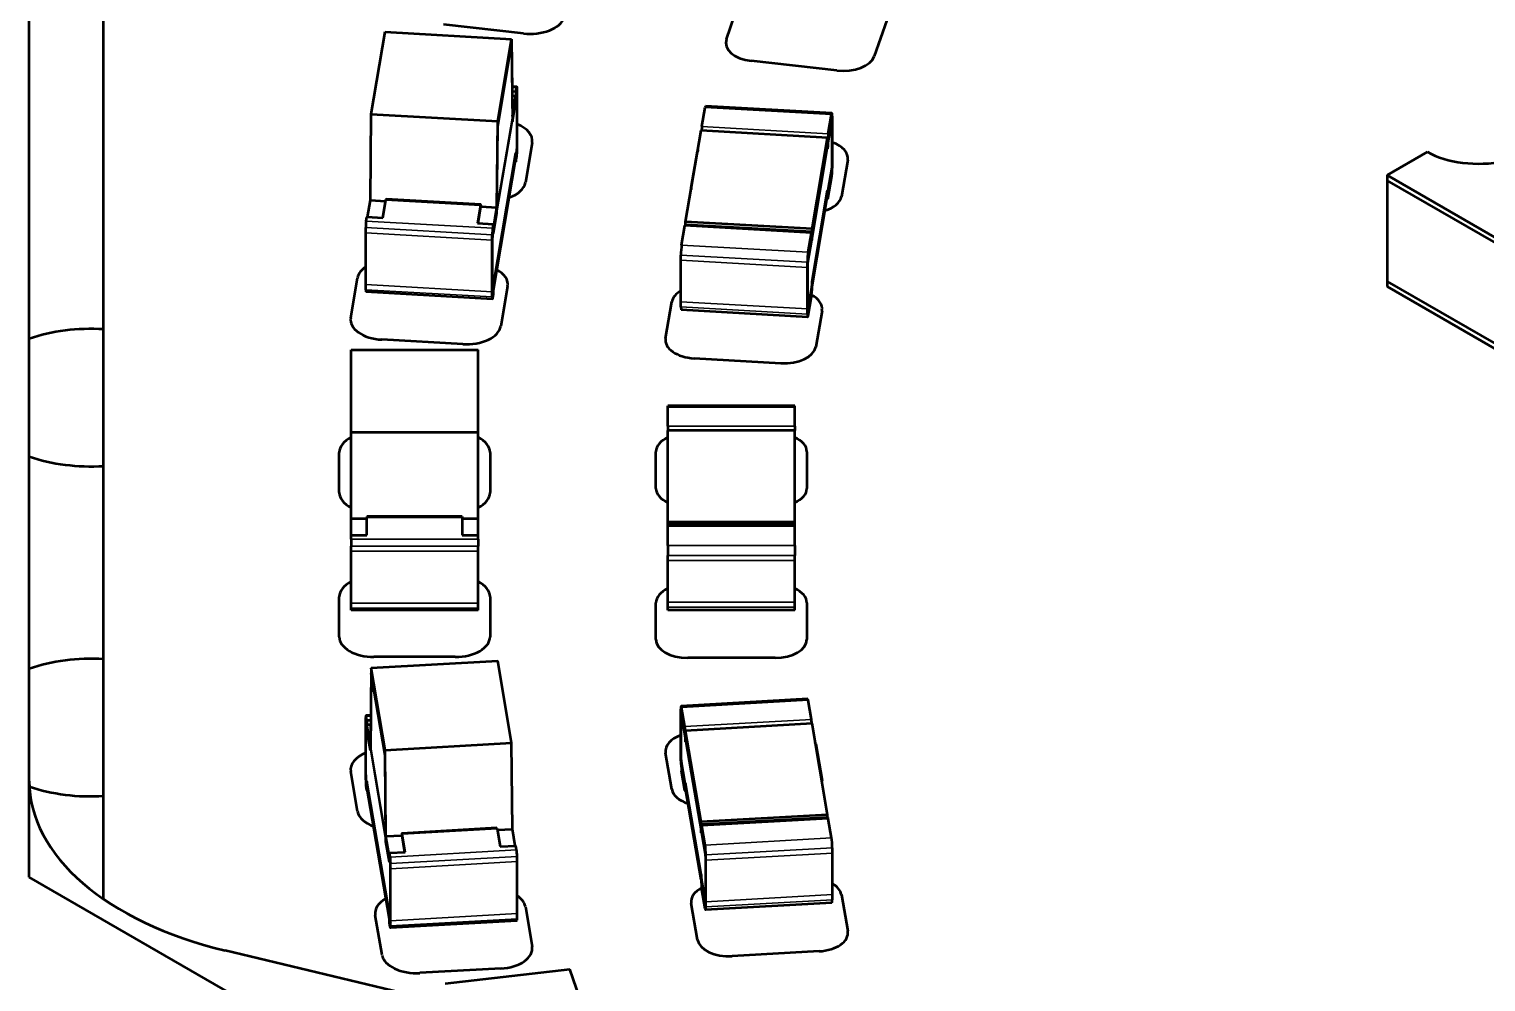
# Model space of a CAD drawing. Header units: inches. Extents: x -24.6 to 49, y -43 to 20.8.
# Drawn here: x -20.995 to -19.912, y 15.232 to 15.941 of the extents above; entities that cross this region are included whole.
import ezdxf

# ---------------------------------------------------------------- set-up
doc = ezdxf.new("R2010")
doc.units = ezdxf.units.IN
doc.header["$MEASUREMENT"] = 0
doc.layers.add('Visible (ANSI)', color=7, linetype='Continuous', lineweight=50)
doc.layers.add('Visible Narrow (ANSI)', color=7, linetype='Continuous', lineweight=35)

msp = doc.modelspace()

# ---------------------------------------------------------------- linework, layer by layer
at = {"layer": 'Visible (ANSI)'}
for p, q in [((-20.995, 15.3099), (-20.995, 17.4238)), ((-20.9397, 15.2935), (-20.9397, 16.5989)), ((-20.4765, 15.9333), (-20.4673, 15.9601)), ((-20.3573, 15.9474), (-20.3665, 15.9207)), ((-20.7407, 15.8776), (-20.7302, 15.9387)), ((-20.7302, 15.9387), (-20.6362, 15.9333)), ((-20.6275, 15.9375), (-20.6868, 15.9443)), ((-20.6466, 15.8723), (-20.6362, 15.9333)), ((-20.6466, 15.8684), (-20.6362, 15.9295)), ((-20.6362, 15.9333), (-20.6356, 15.876)), ((-20.6362, 15.9295), (-20.6356, 15.8721)), ((-20.3943, 15.91), (-20.458, 15.9173)), ((-20.6323, 15.8978), (-20.6359, 15.898)), ((-20.633, 15.8941), (-20.6358, 15.8943)), ((-20.633, 15.8941), (-20.6325, 15.8972)), ((-20.633, 15.8941), (-20.633, 15.8912)), ((-20.633, 15.8903), (-20.6325, 15.8933)), ((-20.6322, 15.8539), (-20.6322, 15.8963)), ((-20.6358, 15.8914), (-20.633, 15.8912)), ((-20.6356, 15.876), (-20.633, 15.8912)), ((-20.6356, 15.8721), (-20.633, 15.8874)), ((-20.633, 15.8903), (-20.633, 15.8874)), ((-20.6322, 15.85), (-20.6322, 15.8925)), ((-20.4947, 15.8684), (-20.4923, 15.8826)), ((-20.398, 15.8782), (-20.492, 15.8836)), ((-20.7412, 15.8135), (-20.7407, 15.8776)), ((-20.7407, 15.8776), (-20.6466, 15.8723)), ((-20.6472, 15.8081), (-20.6466, 15.8723)), ((-20.4007, 15.863), (-20.3983, 15.8773)), ((-20.4007, 15.8591), (-20.3983, 15.8734)), ((-20.3977, 15.8413), (-20.3977, 15.876)), ((-20.3977, 15.8374), (-20.3977, 15.8721)), ((-20.6472, 15.8042), (-20.6466, 15.8684)), ((-20.5068, 15.7974), (-20.4953, 15.8653)), ((-20.4012, 15.8599), (-20.4953, 15.8653)), ((-20.621, 15.8563), (-20.626, 15.8266)), ((-20.5026, 15.8227), (-20.498, 15.8498)), ((-20.4128, 15.7921), (-20.4012, 15.8599)), ((-20.4128, 15.7882), (-20.4012, 15.8561)), ((-20.4012, 15.8556), (-20.4012, 15.8599)), ((-20.4012, 15.8518), (-20.4012, 15.8561)), ((-19.9851, 15.8321), (-19.9551, 15.8495)), ((-20.6498, 15.7504), (-20.633, 15.8488)), ((-20.6498, 15.7465), (-20.633, 15.8449)), ((-20.633, 15.8421), (-20.6335, 15.8421)), ((-20.633, 15.8459), (-20.6325, 15.849)), ((-20.633, 15.8488), (-20.633, 15.8459)), ((-20.633, 15.8421), (-20.6325, 15.8451)), ((-20.633, 15.8449), (-20.633, 15.8421)), ((-20.3863, 15.8435), (-20.391, 15.8163)), ((-20.4007, 15.8196), (-20.3983, 15.8339)), ((-20.4007, 15.8157), (-20.3983, 15.83)), ((-19.8515, 15.755), (-19.9851, 15.8321)), ((-19.9851, 15.8321), (-19.9851, 15.7531)), ((-19.8515, 15.7511), (-19.9851, 15.8283)), ((-19.9851, 15.8283), (-19.9851, 15.7492)), ((-20.4128, 15.753), (-20.4012, 15.8209)), ((-20.4128, 15.7492), (-20.4012, 15.817)), ((-20.7434, 15.801), (-20.7412, 15.8135)), ((-20.7412, 15.8135), (-20.73, 15.8128)), ((-20.7321, 15.8004), (-20.7298, 15.8136)), ((-20.6591, 15.8103), (-20.7296, 15.8143)), ((-20.6593, 15.8096), (-20.6616, 15.7964)), ((-20.6611, 15.7964), (-20.659, 15.8088)), ((-20.659, 15.8088), (-20.6472, 15.8081)), ((-20.6498, 15.7928), (-20.6472, 15.8081)), ((-20.401, 15.8148), (-20.4016, 15.8148)), ((-20.7444, 15.798), (-20.7439, 15.8011)), ((-20.7439, 15.8011), (-20.7321, 15.8004)), ((-20.6616, 15.7964), (-20.6498, 15.7957)), ((-20.6503, 15.7927), (-20.6498, 15.7957)), ((-20.6498, 15.789), (-20.6472, 15.8042)), ((-20.6498, 15.7928), (-20.6498, 15.7957)), ((-20.413, 15.79), (-20.507, 15.7953)), ((-20.4128, 15.7921), (-20.5068, 15.7974)), ((-20.5068, 15.7953), (-20.5068, 15.7974)), ((-20.7447, 15.7507), (-20.7447, 15.7931)), ((-20.7447, 15.7468), (-20.7447, 15.7892)), ((-20.6507, 15.7453), (-20.6507, 15.7877)), ((-20.6503, 15.7888), (-20.6498, 15.7919)), ((-20.6498, 15.789), (-20.6498, 15.7919)), ((-20.5098, 15.7801), (-20.5073, 15.7944)), ((-20.4157, 15.7748), (-20.4133, 15.789)), ((-20.4157, 15.7709), (-20.4133, 15.7852)), ((-20.4128, 15.7877), (-20.4128, 15.7921)), ((-20.4128, 15.7839), (-20.4128, 15.7882)), ((-20.4128, 15.7882), (-20.4128, 15.7882)), ((-20.6507, 15.7415), (-20.6507, 15.7839)), ((-20.5103, 15.738), (-20.5103, 15.7727)), ((-20.5103, 15.7342), (-20.5103, 15.7689)), ((-20.4163, 15.7327), (-20.4163, 15.7674)), ((-20.4163, 15.7288), (-20.4163, 15.7635)), ((-20.7559, 15.7261), (-20.7509, 15.7558)), ((-19.9851, 15.7531), (-19.8842, 15.6948)), ((-20.6505, 15.74), (-20.7446, 15.7453)), ((-20.6503, 15.7445), (-20.6498, 15.7475)), ((-20.6503, 15.7406), (-20.6498, 15.7437)), ((-20.6498, 15.7475), (-20.6498, 15.7504)), ((-20.6498, 15.7437), (-20.6498, 15.7465)), ((-20.6392, 15.7494), (-20.6443, 15.7197)), ((-20.4157, 15.7314), (-20.4133, 15.7456)), ((-20.4157, 15.7275), (-20.4133, 15.7418)), ((-19.9851, 15.7492), (-19.8842, 15.691)), ((-20.5217, 15.7107), (-20.5171, 15.7379)), ((-20.416, 15.7266), (-20.5101, 15.7319)), ((-20.4054, 15.7315), (-20.4101, 15.7044)), ((-20.6725, 15.7063), (-20.7327, 15.7098)), ((-20.7556, 15.7022), (-20.6611, 15.7022)), ((-20.7556, 15.6408), (-20.7556, 15.7022)), ((-20.6611, 15.6408), (-20.6611, 15.7022)), ((-20.4359, 15.6921), (-20.5005, 15.6958)), ((-20.52, 15.6596), (-20.52, 15.6606)), ((-20.4255, 15.6606), (-20.52, 15.6606)), ((-20.52, 15.6453), (-20.52, 15.6596)), ((-20.4255, 15.6596), (-20.4255, 15.6606)), ((-20.4255, 15.6453), (-20.4255, 15.6596)), ((-20.52, 15.6453), (-20.52, 15.6422)), ((-20.4255, 15.6453), (-20.4255, 15.6422)), ((-20.7556, 15.6408), (-20.6611, 15.6408)), ((-20.7556, 15.5767), (-20.7556, 15.6408)), ((-20.6611, 15.5767), (-20.6611, 15.6408)), ((-20.52, 15.574), (-20.52, 15.6422)), ((-20.4255, 15.6422), (-20.52, 15.6422)), ((-20.4255, 15.574), (-20.4255, 15.6422)), ((-20.7645, 15.596), (-20.7645, 15.6259)), ((-20.6522, 15.6259), (-20.6522, 15.596)), ((-20.5289, 15.5991), (-20.5289, 15.6264)), ((-20.4167, 15.6264), (-20.4167, 15.5991)), ((-20.7556, 15.5767), (-20.7438, 15.5767)), ((-20.7556, 15.5642), (-20.7556, 15.5767)), ((-20.7438, 15.5782), (-20.7438, 15.5775)), ((-20.6729, 15.5782), (-20.7438, 15.5782)), ((-20.7438, 15.5642), (-20.7438, 15.5775)), ((-20.6729, 15.5782), (-20.6729, 15.5775)), ((-20.6729, 15.5775), (-20.6729, 15.5642)), ((-20.6729, 15.5767), (-20.6611, 15.5767)), ((-20.6611, 15.5642), (-20.6611, 15.5767)), ((-20.4255, 15.574), (-20.52, 15.574)), ((-20.52, 15.5719), (-20.52, 15.574)), ((-20.52, 15.571), (-20.52, 15.5719)), ((-20.4255, 15.5719), (-20.52, 15.5719)), ((-20.52, 15.5566), (-20.52, 15.571)), ((-20.4255, 15.5719), (-20.4255, 15.574)), ((-20.4255, 15.571), (-20.4255, 15.5719)), ((-20.4255, 15.5566), (-20.4255, 15.571)), ((-20.7556, 15.5642), (-20.7438, 15.5642)), ((-20.7556, 15.5612), (-20.7556, 15.5642)), ((-20.7556, 15.5612), (-20.7556, 15.5562)), ((-20.6729, 15.5642), (-20.6611, 15.5642)), ((-20.6611, 15.5612), (-20.6611, 15.5642)), ((-20.6611, 15.5612), (-20.6611, 15.5562)), ((-20.7556, 15.5138), (-20.7556, 15.5562)), ((-20.7556, 15.5099), (-20.7556, 15.5524)), ((-20.6611, 15.5138), (-20.6611, 15.5562)), ((-20.6611, 15.5099), (-20.6611, 15.5524)), ((-20.52, 15.5566), (-20.52, 15.5492)), ((-20.52, 15.5145), (-20.52, 15.5492)), ((-20.4255, 15.5566), (-20.4255, 15.5492)), ((-20.4255, 15.5145), (-20.4255, 15.5492)), ((-20.52, 15.5107), (-20.52, 15.5454)), ((-20.4255, 15.5107), (-20.4255, 15.5454)), ((-20.7645, 15.4886), (-20.7645, 15.5185)), ((-20.6522, 15.5185), (-20.6522, 15.4886)), ((-20.5289, 15.4866), (-20.5289, 15.5139)), ((-20.4167, 15.5139), (-20.4167, 15.4866)), ((-20.7556, 15.5084), (-20.7556, 15.5099)), ((-20.6611, 15.5084), (-20.7556, 15.5084)), ((-20.6611, 15.5084), (-20.6611, 15.5099)), ((-20.52, 15.5084), (-20.52, 15.5107)), ((-20.4255, 15.5084), (-20.52, 15.5084)), ((-20.4255, 15.5084), (-20.4255, 15.5107)), ((-20.7407, 15.4655), (-20.6466, 15.4708)), ((-20.6781, 15.4737), (-20.7386, 15.4737)), ((-20.6362, 15.4097), (-20.6466, 15.4708)), ((-20.4403, 15.473), (-20.5053, 15.473)), ((-20.7407, 15.4655), (-20.7412, 15.4081)), ((-20.7407, 15.4616), (-20.7412, 15.4042)), ((-20.7302, 15.4044), (-20.7407, 15.4655)), ((-20.7302, 15.4005), (-20.7407, 15.4616)), ((-20.416, 15.4424), (-20.5101, 15.4371)), ((-20.4133, 15.4272), (-20.4157, 15.4415)), ((-20.7447, 15.386), (-20.7447, 15.4285)), ((-20.741, 15.4302), (-20.7446, 15.43)), ((-20.7439, 15.4263), (-20.7444, 15.4293)), ((-20.5103, 15.4001), (-20.5103, 15.4348)), ((-20.5103, 15.3963), (-20.5103, 15.431)), ((-20.5073, 15.4219), (-20.5098, 15.4361)), ((-20.5073, 15.418), (-20.5098, 15.4323)), ((-20.7447, 15.3822), (-20.7447, 15.4246)), ((-20.7439, 15.4224), (-20.7444, 15.4255)), ((-20.7411, 15.4264), (-20.7439, 15.4263)), ((-20.7439, 15.4263), (-20.7439, 15.4234)), ((-20.7439, 15.4234), (-20.7411, 15.4235)), ((-20.7412, 15.4081), (-20.7439, 15.4234)), ((-20.7439, 15.4224), (-20.7439, 15.4195)), ((-20.7412, 15.4042), (-20.7439, 15.4195)), ((-20.4128, 15.4242), (-20.5068, 15.4188)), ((-20.4953, 15.351), (-20.5068, 15.4188)), ((-20.5068, 15.4145), (-20.5068, 15.4188)), ((-20.4012, 15.3563), (-20.4128, 15.4242)), ((-20.7302, 15.4044), (-20.6362, 15.4097)), ((-20.6356, 15.3456), (-20.6362, 15.4097)), ((-20.4953, 15.3471), (-20.5068, 15.415)), ((-20.5068, 15.4106), (-20.5068, 15.415)), ((-20.4101, 15.4087), (-20.4054, 15.3816)), ((-20.7297, 15.3402), (-20.7302, 15.4044)), ((-20.7297, 15.3364), (-20.7302, 15.4005)), ((-20.5171, 15.3752), (-20.5217, 15.4023)), ((-20.7509, 15.3587), (-20.7559, 15.3884)), ((-20.5073, 15.3785), (-20.5098, 15.3927)), ((-20.5073, 15.3746), (-20.5098, 15.3889)), ((-20.7439, 15.378), (-20.7444, 15.3811)), ((-20.7439, 15.3742), (-20.7444, 15.3772)), ((-20.7271, 15.2825), (-20.7439, 15.3809)), ((-20.7439, 15.3809), (-20.7439, 15.378)), ((-20.7271, 15.2787), (-20.7439, 15.3771)), ((-20.7439, 15.3771), (-20.7439, 15.3742)), ((-20.7434, 15.3742), (-20.7439, 15.3742)), ((-20.5064, 15.3737), (-20.507, 15.3736)), ((-20.4953, 15.3119), (-20.5068, 15.3798)), ((-20.4953, 15.308), (-20.5068, 15.3759)), ((-20.4012, 15.3563), (-20.4953, 15.351)), ((-20.4953, 15.3466), (-20.4953, 15.351)), ((-20.401, 15.3542), (-20.495, 15.3489)), ((-20.4012, 15.3542), (-20.4012, 15.3563)), ((-20.3983, 15.339), (-20.4007, 15.3532)), ((-20.7297, 15.3402), (-20.7179, 15.3409)), ((-20.7271, 15.325), (-20.7297, 15.3402)), ((-20.7179, 15.3409), (-20.7158, 15.3285)), ((-20.6472, 15.3464), (-20.7178, 15.3424)), ((-20.7153, 15.3285), (-20.7176, 15.3418)), ((-20.647, 15.3458), (-20.6448, 15.3325)), ((-20.6469, 15.3449), (-20.6356, 15.3456)), ((-20.6335, 15.3332), (-20.6356, 15.3456)), ((-20.4952, 15.3471), (-20.4953, 15.3471)), ((-20.4953, 15.3428), (-20.4953, 15.3471)), ((-20.4923, 15.3336), (-20.4947, 15.3479)), ((-20.4923, 15.3298), (-20.4947, 15.344)), ((-20.7271, 15.3211), (-20.7297, 15.3364)), ((-20.6448, 15.3325), (-20.633, 15.3332)), ((-20.6325, 15.3301), (-20.633, 15.3332)), ((-20.3977, 15.2969), (-20.3977, 15.3316)), ((-20.7271, 15.3279), (-20.7153, 15.3285)), ((-20.7271, 15.325), (-20.7271, 15.3279)), ((-20.7265, 15.3248), (-20.7271, 15.3279)), ((-20.7271, 15.3211), (-20.7271, 15.324)), ((-20.7265, 15.3209), (-20.7271, 15.324)), ((-20.7262, 15.2774), (-20.7262, 15.3199)), ((-20.6322, 15.2828), (-20.6322, 15.3252)), ((-20.6322, 15.2789), (-20.6322, 15.3214)), ((-20.4918, 15.2915), (-20.4918, 15.3263)), ((-20.4918, 15.2877), (-20.4918, 15.3224)), ((-20.3977, 15.293), (-20.3977, 15.3277)), ((-18.406, 13.8151), (-20.995, 15.3099)), ((-20.7262, 15.2736), (-20.7262, 15.316)), ((-20.4923, 15.2902), (-20.4947, 15.3045)), ((-20.4923, 15.2864), (-20.4947, 15.3006)), ((-20.391, 15.2967), (-20.3863, 15.2696)), ((-20.626, 15.2879), (-20.621, 15.2582)), ((-20.498, 15.2632), (-20.5026, 15.2904)), ((-20.398, 15.2908), (-20.492, 15.2854)), ((-20.7326, 15.2519), (-20.7377, 15.2815)), ((-20.7271, 15.2796), (-20.7271, 15.2825)), ((-20.7265, 15.2766), (-20.7271, 15.2796)), ((-20.7271, 15.2758), (-20.7271, 15.2787)), ((-20.7265, 15.2727), (-20.7271, 15.2758)), ((-20.6323, 15.2774), (-20.7263, 15.2721)), ((-20.7004, 15.2196), (-20.8492, 15.2552)), ((-20.4075, 15.2547), (-20.4722, 15.251)), ((-20.6441, 15.2419), (-20.7044, 15.2385)), ((-20.6856, 15.2307), (-20.5929, 15.2413)), ((-20.5722, 15.1811), (-20.5929, 15.2413))]:
    msp.add_line(p, q, dxfattribs=at)
for centre, major_axis, ratio, start_param, end_param in [((-20.6224, 15.9522), (0.0258, 0), 0.57735, 4.516037, 6.086838), ((-20.4534, 15.9306), (-0.0236, 0), 0.57735, 6.086848, 7.657619), ((-20.3897, 15.9233), (0.0236, 0), 0.57735, 4.51604, 6.086834), ((-20.6325, 15.8943), (0.0002, 0.00354), 0.080031, 5.330146, 6.900942), ((-20.6325, 15.8904), (0.0002, 0.00354), 0.080031, 5.330146, 6.900942), ((-19.91, 15.8755), (0.0602, 0.0061), 0.569494, 3.811058, 6.952651), ((-20.4923, 15.8783), (0.0003, 0.00531), 0.080031, 0, 0.617757), ((-20.3983, 15.8729), (0.0003, 0.00531), 0.080031, 5.330146, 6.900942), ((-20.3983, 15.8691), (0.0003, 0.00531), 0.080031, 5.330146, 6.900942), ((-20.6467, 15.8578), (0.0258, 0), 0.57735, 6.184998, 7.257718), ((-20.4947, 15.864), (0.0003, 0.00531), 0.080031, 0.617757, 1.332578), ((-20.4007, 15.8587), (0.0003, 0.00531), 0.080031, 0.617757, 2.188553), ((-20.6325, 15.8519), (-0.0002, -0.00354), 0.080031, 0.617757, 2.188553), ((-20.6325, 15.848), (-0.0002, -0.00354), 0.080031, 0.617757, 2.188553), ((-20.4745, 15.8485), (-0.0236, 0), 0.57735, 6.093344, 6.185001), ((-20.4007, 15.8548), (0.0003, 0.00531), 0.080031, 0.617757, 2.188553), ((-20.4098, 15.8448), (0.0236, 0), 0.57735, 6.18501, 7.3168), ((-20.3983, 15.8382), (-0.0003, -0.00531), 0.080031, 0.617757, 2.188553), ((-20.3983, 15.8343), (-0.0003, -0.00531), 0.080031, 0.617757, 2.188553), ((-20.6517, 15.8281), (0.0258, 0), 0.57735, 5.269788, 6.185024), ((-20.4791, 15.8213), (-0.0236, 0), 0.57735, 6.18501, 6.276642), ((-20.4007, 15.8239), (-0.0003, -0.00531), 0.080031, 5.330146, 6.900942), ((-20.4007, 15.8201), (-0.0003, -0.00531), 0.080031, 5.330146, 6.900942), ((-20.7298, 15.8107), (0.0002, 0.00354), 0.080031, 0, 0.617757), ((-20.6593, 15.8067), (0.0002, 0.00354), 0.080031, 5.330146, 6.900942), ((-20.4145, 15.8177), (0.0236, 0), 0.57735, 5.211767, 6.185001), ((-20.7444, 15.7951), (0.0002, 0.00354), 0.080031, 0.617757, 2.188553), ((-20.5073, 15.79), (0.0003, 0.00531), 0.080031, 0, 0.617757), ((-20.6503, 15.7898), (0.0002, 0.00354), 0.080031, 0.617757, 2.188553), ((-20.6503, 15.7859), (0.0002, 0.00354), 0.080031, 0.617757, 2.188553), ((-20.4133, 15.7847), (0.0003, 0.00531), 0.080031, 5.330146, 6.900942), ((-20.4133, 15.7808), (0.0003, 0.00531), 0.080031, 5.330146, 6.900942), ((-20.5098, 15.7758), (0.0003, 0.00531), 0.080031, 0.617757, 2.188553), ((-20.4157, 15.7704), (0.0003, 0.00531), 0.080031, 0.617757, 2.188553), ((-20.7251, 15.7543), (-0.0258, 0), 0.57735, 5.572012, 6.185024), ((-20.4157, 15.7666), (0.0003, 0.00531), 0.080031, 0.617757, 2.188553), ((-20.6649, 15.7509), (0.0258, 0), 0.57735, 6.184998, 7.100237), ((-20.4133, 15.75), (-0.0003, -0.00531), 0.080031, 0.617757, 2.188553), ((-20.7444, 15.7488), (-0.0002, -0.00354), 0.080031, 5.330146, 6.283185), ((-20.6503, 15.7473), (-0.0002, -0.00354), 0.080031, 5.330146, 6.900942), ((-20.6503, 15.7435), (-0.0002, -0.00354), 0.080031, 5.330146, 6.900942), ((-20.4936, 15.7365), (-0.0236, 0), 0.57735, 5.4987, 6.185001), ((-20.4133, 15.7461), (-0.0003, -0.00531), 0.080031, 0.617757, 2.188553), ((-20.4289, 15.7328), (0.0236, 0), 0.57735, 6.18501, 7.122074), ((-20.5098, 15.7372), (-0.0003, -0.00531), 0.080031, 5.330146, 6.283185), ((-20.4157, 15.7357), (-0.0003, -0.00531), 0.080031, 5.330146, 6.900942), ((-20.7302, 15.7246), (-0.0258, 0), 0.57735, 6.184998, 7.755823), ((-20.67, 15.7212), (0.0258, 0), 0.57735, 4.614204, 6.185024), ((-20.4157, 15.7319), (-0.0003, -0.00531), 0.080031, 5.330146, 6.900942), ((-20.9492, 15.6666), (0.0886, 0), 0.57735, 1.46319, 2.114388), ((-20.4982, 15.7094), (-0.0236, 0), 0.57735, 6.18501, 7.75581), ((-20.4336, 15.7057), (0.0236, 0), 0.57735, 4.61422, 6.185001), ((-20.7386, 15.6259), (-0.0258, 0), 0.57735, 5.429409, 6.283193), ((-20.6781, 15.6259), (0.0258, 0), 0.57735, 6.283178, 7.136961), ((-20.5053, 15.6264), (-0.0236, 0), 0.57735, 5.387524, 6.283179), ((-20.4403, 15.6264), (0.0236, 0), 0.57735, 0.000006, 0.895661), ((-20.9492, 15.6666), (-0.0886, 0), 0.57735, 1.027204, 1.678403), ((-20.7386, 15.596), (-0.0258, 0), 0.57735, 6.283178, 7.136961), ((-20.6781, 15.596), (0.0258, 0), 0.57735, 5.429409, 6.283193), ((-20.5053, 15.5991), (-0.0236, 0), 0.57735, 0.000006, 0.895661), ((-20.4403, 15.5991), (0.0236, 0), 0.57735, 5.387524, 6.283179), ((-20.7386, 15.5185), (-0.0258, 0), 0.57735, 5.429409, 6.283193), ((-20.6781, 15.5185), (0.0258, 0), 0.57735, 6.283178, 7.136961), ((-20.5053, 15.5139), (-0.0236, 0), 0.57735, 5.387524, 6.283179), ((-20.4403, 15.5139), (0.0236, 0), 0.57735, 0.000006, 0.895661), ((-20.7386, 15.4886), (-0.0258, 0), 0.57735, 6.283178, 7.853989), ((-20.6781, 15.4886), (0.0258, 0), 0.57735, 4.712382, 6.283193), ((-20.5053, 15.4866), (-0.0236, 0), 0.57735, 0.000006, 1.57079), ((-20.4403, 15.4866), (0.0236, 0), 0.57735, 4.712395, 6.283179), ((-20.9492, 15.4211), (0.0886, 0), 0.57735, 1.463192, 2.114391), ((-20.5098, 15.4318), (-0.0003, 0.00531), 0.080031, 5.665428, 7.236225), ((-20.4157, 15.4371), (-0.0003, 0.00531), 0.080031, 5.665428, 6.283185), ((-20.7444, 15.4264), (-0.0002, 0.00354), 0.080031, 5.665428, 7.236225), ((-20.5098, 15.4279), (-0.0003, 0.00531), 0.080031, 5.665428, 7.236225), ((-20.4133, 15.4229), (-0.0003, 0.00531), 0.080031, 4.950607, 5.665428), ((-20.7444, 15.4226), (-0.0002, 0.00354), 0.080031, 5.665428, 7.236225), ((-20.5073, 15.4175), (-0.0003, 0.00531), 0.080031, 4.094632, 5.665428), ((-20.5073, 15.4137), (-0.0003, 0.00531), 0.080031, 4.094632, 5.665428), ((-20.4982, 15.4037), (-0.0236, 0), 0.57735, 5.249571, 6.38136), ((-20.4336, 15.4074), (0.0236, 0), 0.57735, 0.098185, 0.189841), ((-20.7302, 15.3899), (-0.0258, 0), 0.57735, 5.308653, 6.381373), ((-20.5098, 15.3971), (0.0003, -0.00531), 0.080031, 4.094632, 5.665428), ((-20.5098, 15.3932), (0.0003, -0.00531), 0.080031, 4.094632, 5.665428), ((-20.7444, 15.384), (0.0002, -0.00354), 0.080031, 4.094632, 5.665428), ((-20.7588, 15.3812), (-0.2362, 0), 0.57735, 0, 1.178097), ((-20.9492, 15.4211), (-0.0886, 0), 0.57735, 1.028444, 1.6784), ((-20.7444, 15.3801), (0.0002, -0.00354), 0.080031, 4.094632, 5.665428), ((-20.4936, 15.3765), (-0.0236, 0), 0.57735, 0.098185, 1.071418), ((-20.5073, 15.3828), (0.0003, -0.00531), 0.080031, 5.665428, 7.236225), ((-20.5073, 15.379), (0.0003, -0.00531), 0.080031, 5.665428, 7.236225), ((-20.4289, 15.3802), (0.0236, 0), 0.57735, 0.006543, 0.098175), ((-20.7251, 15.3602), (-0.0258, 0), 0.57735, 0.098162, 1.013397), ((-20.4007, 15.3489), (-0.0003, 0.00531), 0.080031, 5.665428, 6.283185), ((-20.7176, 15.3389), (-0.0002, 0.00354), 0.080031, 5.665428, 7.236225), ((-20.647, 15.3429), (-0.0002, 0.00354), 0.080031, 5.665428, 6.283185), ((-20.4947, 15.3436), (-0.0003, 0.00531), 0.080031, 5.665428, 7.236225), ((-20.4947, 15.3397), (-0.0003, 0.00531), 0.080031, 5.665428, 7.236225), ((-20.6325, 15.3273), (-0.0002, 0.00354), 0.080031, 4.094632, 5.665428), ((-20.4923, 15.3293), (-0.0003, 0.00531), 0.080031, 4.094632, 5.665428), ((-20.4923, 15.3254), (-0.0003, 0.00531), 0.080031, 4.094632, 5.665428), ((-20.3983, 15.3347), (-0.0003, 0.00531), 0.080031, 4.094632, 5.665428), ((-20.7265, 15.3219), (-0.0002, 0.00354), 0.080031, 4.094632, 5.665428), ((-20.7265, 15.3181), (-0.0002, 0.00354), 0.080031, 4.094632, 5.665428), ((-20.4947, 15.3088), (0.0003, -0.00531), 0.080031, 4.094632, 5.665428), ((-20.4947, 15.305), (0.0003, -0.00531), 0.080031, 4.094632, 5.665428), ((-20.4791, 15.2917), (-0.0236, 0), 0.57735, 5.444297, 6.38136), ((-20.4145, 15.2954), (0.0236, 0), 0.57735, 0.098185, 0.784486), ((-20.712, 15.283), (-0.0258, 0), 0.57735, 5.466134, 6.381373), ((-20.6517, 15.2864), (0.0258, 0), 0.57735, 0.098162, 0.711173), ((-20.4923, 15.2946), (0.0003, -0.00531), 0.080031, 5.665428, 7.236225), ((-20.4923, 15.2907), (0.0003, -0.00531), 0.080031, 5.665428, 7.236225), ((-20.3983, 15.2961), (0.0003, -0.00531), 0.080031, 0, 0.953039), ((-20.7265, 15.2795), (0.0002, -0.00354), 0.080031, 5.665428, 7.236225), ((-20.6325, 15.281), (0.0002, -0.00354), 0.080031, 0, 0.953039), ((-20.7265, 15.2756), (0.0002, -0.00354), 0.080031, 5.665428, 7.236225), ((-20.4098, 15.2682), (0.0236, 0), 0.57735, 4.810561, 6.38136), ((-20.6467, 15.2567), (0.0258, 0), 0.57735, 4.810548, 6.381373), ((-20.4745, 15.2646), (-0.0236, 0), 0.57735, 0.098185, 1.668965), ((-20.7069, 15.2533), (-0.0258, 0), 0.57735, 0.098162, 1.668981)]:
    msp.add_ellipse(centre, major_axis=major_axis, ratio=ratio, start_param=start_param, end_param=end_param, dxfattribs=at)
at = {"layer": 'Visible Narrow (ANSI)'}
for p, q in [((-20.6325, 15.8972), (-20.6359, 15.8974)), ((-20.633, 15.8912), (-20.6325, 15.8943)), ((-20.6325, 15.8519), (-20.6325, 15.8943)), ((-20.633, 15.8874), (-20.6325, 15.8904)), ((-20.6325, 15.848), (-20.6325, 15.8904)), ((-20.3983, 15.8773), (-20.4923, 15.8826)), ((-20.6356, 15.876), (-20.6472, 15.8081)), ((-20.6356, 15.8721), (-20.6472, 15.8042)), ((-20.4012, 15.8556), (-20.3983, 15.8729)), ((-20.3983, 15.8382), (-20.3983, 15.8729)), ((-20.4007, 15.863), (-20.4947, 15.8684)), ((-20.4012, 15.8518), (-20.3983, 15.8691)), ((-20.3983, 15.8343), (-20.3983, 15.8691)), ((-20.633, 15.8488), (-20.6325, 15.8519)), ((-20.4128, 15.7877), (-20.4012, 15.8556)), ((-20.4128, 15.7839), (-20.4012, 15.8518)), ((-20.633, 15.8449), (-20.6325, 15.848)), ((-20.4012, 15.8209), (-20.3983, 15.8382)), ((-20.4012, 15.817), (-20.3983, 15.8343)), ((-20.6593, 15.8096), (-20.7298, 15.8136)), ((-20.6503, 15.7927), (-20.7444, 15.798)), ((-20.6507, 15.7877), (-20.7447, 15.7931)), ((-20.6507, 15.7839), (-20.7447, 15.7892)), ((-20.6503, 15.7898), (-20.6498, 15.7928)), ((-20.6503, 15.7473), (-20.6503, 15.7898)), ((-20.6503, 15.7859), (-20.6498, 15.789)), ((-20.6503, 15.7435), (-20.6503, 15.7859)), ((-20.4133, 15.789), (-20.5073, 15.7944)), ((-20.4157, 15.7704), (-20.4128, 15.7877)), ((-20.4157, 15.7748), (-20.5098, 15.7801)), ((-20.4157, 15.7666), (-20.4128, 15.7839)), ((-20.4163, 15.7674), (-20.5103, 15.7727)), ((-20.4163, 15.7635), (-20.5103, 15.7689)), ((-20.4157, 15.7357), (-20.4157, 15.7704)), ((-20.4157, 15.7319), (-20.4157, 15.7666)), ((-20.4157, 15.7357), (-20.4128, 15.753)), ((-20.6507, 15.7453), (-20.7447, 15.7507)), ((-20.6507, 15.7415), (-20.7447, 15.7468)), ((-20.6503, 15.7473), (-20.6498, 15.7504)), ((-20.6503, 15.7435), (-20.6498, 15.7465)), ((-20.4157, 15.7319), (-20.4128, 15.7492)), ((-20.4163, 15.7327), (-20.5103, 15.738)), ((-20.4163, 15.7288), (-20.5103, 15.7342)), ((-20.4255, 15.6596), (-20.52, 15.6596)), ((-20.4255, 15.6453), (-20.52, 15.6453)), ((-20.6729, 15.5775), (-20.7438, 15.5775)), ((-20.4255, 15.571), (-20.52, 15.571)), ((-20.6611, 15.5612), (-20.7556, 15.5612)), ((-20.6611, 15.5562), (-20.7556, 15.5562)), ((-20.6611, 15.5524), (-20.7556, 15.5524)), ((-20.4255, 15.5566), (-20.52, 15.5566)), ((-20.4255, 15.5492), (-20.52, 15.5492)), ((-20.4255, 15.5454), (-20.52, 15.5454)), ((-20.6611, 15.5138), (-20.7556, 15.5138)), ((-20.4255, 15.5145), (-20.52, 15.5145)), ((-20.6611, 15.5099), (-20.7556, 15.5099)), ((-20.4255, 15.5107), (-20.52, 15.5107)), ((-20.4157, 15.4415), (-20.5098, 15.4361)), ((-20.741, 15.4295), (-20.7444, 15.4293)), ((-20.5068, 15.4145), (-20.5098, 15.4318)), ((-20.5098, 15.3971), (-20.5098, 15.4318)), ((-20.5068, 15.4106), (-20.5098, 15.4279)), ((-20.5098, 15.3932), (-20.5098, 15.4279)), ((-20.4133, 15.4272), (-20.5073, 15.4219)), ((-20.7439, 15.4234), (-20.7444, 15.4264)), ((-20.7444, 15.384), (-20.7444, 15.4264)), ((-20.7439, 15.4195), (-20.7444, 15.4226)), ((-20.7444, 15.3801), (-20.7444, 15.4226)), ((-20.7412, 15.4081), (-20.7297, 15.3402)), ((-20.4953, 15.3466), (-20.5068, 15.4145)), ((-20.4953, 15.3428), (-20.5068, 15.4106)), ((-20.7412, 15.4042), (-20.7297, 15.3364)), ((-20.5068, 15.3798), (-20.5098, 15.3971)), ((-20.7439, 15.3809), (-20.7444, 15.384)), ((-20.5068, 15.3759), (-20.5098, 15.3932)), ((-20.7439, 15.3771), (-20.7444, 15.3801)), ((-20.4007, 15.3532), (-20.4947, 15.3479)), ((-20.647, 15.3458), (-20.7176, 15.3418)), ((-20.4923, 15.3293), (-20.4953, 15.3466)), ((-20.4923, 15.3254), (-20.4953, 15.3428)), ((-20.6325, 15.3301), (-20.7265, 15.3248)), ((-20.3983, 15.339), (-20.4923, 15.3336)), ((-20.4923, 15.2946), (-20.4923, 15.3293)), ((-20.3977, 15.3316), (-20.4918, 15.3263)), ((-20.7265, 15.3219), (-20.7271, 15.325)), ((-20.7265, 15.3181), (-20.7271, 15.3211)), ((-20.7265, 15.2795), (-20.7265, 15.3219)), ((-20.6322, 15.3252), (-20.7262, 15.3199)), ((-20.6322, 15.3214), (-20.7262, 15.316)), ((-20.4923, 15.2907), (-20.4923, 15.3254)), ((-20.3977, 15.3277), (-20.4918, 15.3224)), ((-20.7265, 15.2756), (-20.7265, 15.3181)), ((-20.4923, 15.2946), (-20.4953, 15.3119)), ((-20.4923, 15.2907), (-20.4953, 15.308)), ((-20.3977, 15.2969), (-20.4918, 15.2915)), ((-20.3977, 15.293), (-20.4918, 15.2877)), ((-20.7265, 15.2795), (-20.7271, 15.2825)), ((-20.7265, 15.2756), (-20.7271, 15.2787)), ((-20.6322, 15.2828), (-20.7262, 15.2774)), ((-20.6322, 15.2789), (-20.7262, 15.2736))]:
    msp.add_line(p, q, dxfattribs=at)

doc.saveas('drawing.dxf')
